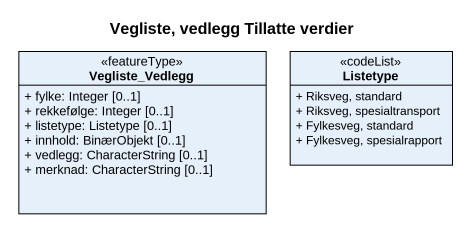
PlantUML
@startuml
title Vegliste, vedlegg Tillatte verdier
hide circle
hide empty members
skinparam classAttributeIconSize 0
class Vegliste_Vedlegg <<featureType>> {
  + fylke: Integer [0..1]
  + rekkefølge: Integer [0..1]
  + listetype: Listetype [0..1]
  + innhold: BinærObjekt [0..1]
  + vedlegg: CharacterString [0..1]
  + merknad: CharacterString [0..1]
}
class Listetype <<codeList>> {
  + Riksveg, standard
  + Riksveg, spesialtransport
  + Fylkesveg, standard
  + Fylkesveg, spesialrapport
}
@enduml
